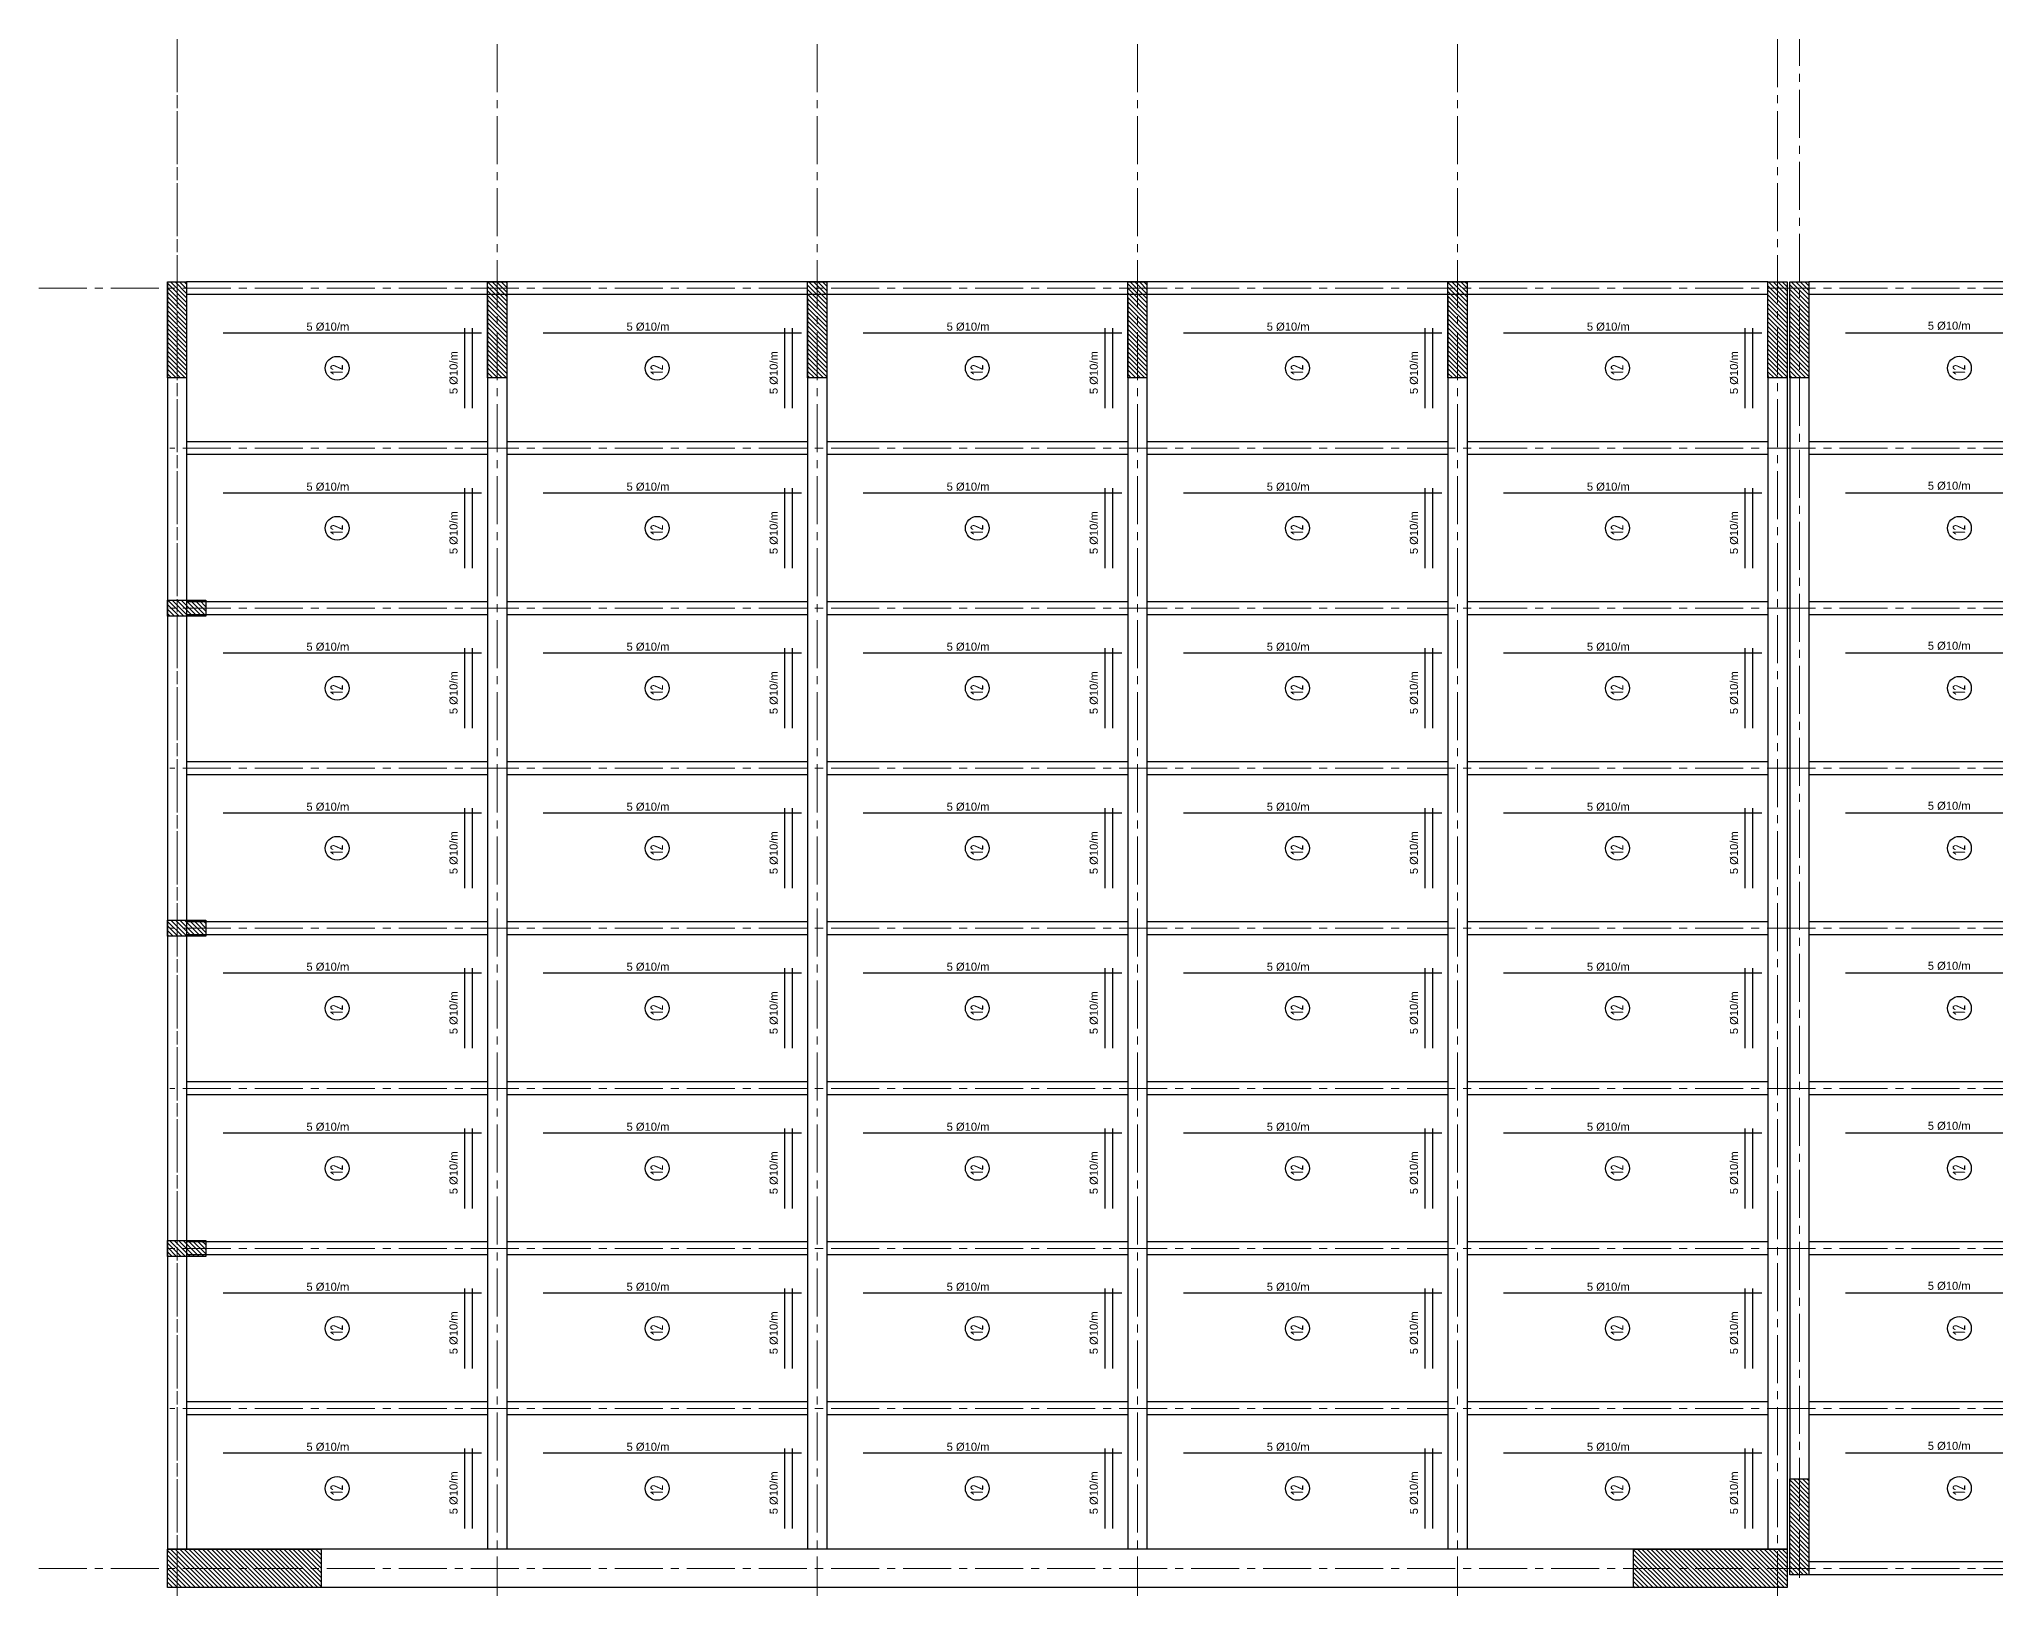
# Model space of a CAD drawing. Header units: metres. Extents: x 202848 to 204724, y 1924431 to 1925550.
# Drawn here: x 203923.25 to 203953.82, y 1924916.91 to 1924941.13 of the extents above; entities that cross this region are included whole.
import ezdxf

# ---------------------------------------------------------------- set-up
doc = ezdxf.new("R2010")
doc.units = ezdxf.units.M
doc.header["$MEASUREMENT"] = 0
doc.linetypes.add('CENTER2', pattern=[1.125, 0.75, -0.125, 0.125, -0.125])
doc.layers.add('Axis', color=1, linetype='CENTER2', lineweight=5)
for name, color, linetype in [('Columns', 2, 'Continuous'), ('Frame', 7, 'Continuous'), ('Slab Upper Reinforcment', 2, 'Continuous'), ('Walls', 255, 'Continuous')]:
    doc.layers.add(name, color=color, linetype=linetype)
doc.styles.add('1', font='arial.ttf')
doc.styles.add('YQ_DIM', font='SUPEROS.SHX', dxfattribs={"width": 0.8, "bigfont": 'HZDX.SHX'})
pattern_1 = [(135, (360.91879, 0), (-0.0353553390593, -0.0353553390593), [])]

# ---------------------------------------------------------------- blocks, each defined once
blk = doc.blocks.new('*U288')
for p, q in [((2.35, 0.1), (-2.35, 0.1)), ((2.35, -0.1), (-2.35, -0.1))]:
    blk.add_line(p, q)
blk = doc.blocks.new('*U289')
at = {"color": 0, "linetype": 'ByBlock', "lineweight": -2, "transparency": 16777216}
for p in [(-20, 0), (-15, 0), (-10, 0), (-5, 0), (0, 0), (-20, -2.5), (-15, -2.5), (-10, -2.5), (-5, -2.5), (0, -2.5), (-20, -5), (-15, -5), (-10, -5), (-5, -5), (0, -5), (-20, -7.5), (-15, -7.5), (-10, -7.5), (-5, -7.5), (0, -7.5), (-20, -10), (-15, -10), (-10, -10), (-5, -10), (0, -10), (-20, -12.5), (-15, -12.5), (-10, -12.5), (-5, -12.5), (0, -12.5), (-20, -15), (-15, -15), (-10, -15), (-5, -15), (0, -15)]:
    blk.add_blockref('*U288', p, dxfattribs=at)
blk = doc.blocks.new('*U290')
for p, q in [((2.35, 0.1), (-2.35, 0.1)), ((2.35, -0.1), (-2.35, -0.1))]:
    blk.add_line(p, q)
blk = doc.blocks.new('*U291')
at = {"color": 0, "linetype": 'ByBlock', "lineweight": -2, "transparency": 16777216}
for p in [(-20, 0), (-15, 0), (-10, 0), (-5, 0), (0, 0), (-20, -2.5), (-15, -2.5), (-10, -2.5), (-5, -2.5), (0, -2.5), (-20, -5), (-15, -5), (-10, -5), (-5, -5), (0, -5), (-20, -7.5), (-15, -7.5), (-10, -7.5), (-5, -7.5), (0, -7.5), (-20, -10), (-15, -10), (-10, -10), (-5, -10), (0, -10), (-20, -12.5), (-15, -12.5), (-10, -12.5), (-5, -12.5), (0, -12.5), (-20, -15), (-15, -15), (-10, -15), (-5, -15), (0, -15)]:
    blk.add_blockref('*U290', p, dxfattribs=at)
blk = doc.blocks.new('*U349')
at = {"layer": 'Slab Upper Reinforcment'}
for p, q in [((2.018, 0.498), (-2.018, 0.498)), ((1.758, -0.676), (1.758, 0.574)), ((1.878, -0.676), (1.878, 0.574))]:
    blk.add_line(p, q, dxfattribs=at)
blk.add_circle((-0.237, -0.051), 0.186, dxfattribs=at)
at = {"layer": 'Slab Upper Reinforcment', "insert": (-0.731, 0.676), "char_height": 0.125, "attachment_point": 1, "style": '1'}
blk.add_mtext_dynamic_manual_height_columns('5 %%C10/m', width=0.73263, gutter_width=1, heights=[0], dxfattribs=at)
at = {"layer": 'Slab Upper Reinforcment', "attachment_point": 1, "rotation": 90}
for s, width, insert, char_height, style in [('5 %%C10/m', 0.73263, (1.519, -0.455), 0.125, '1'), ('12', 0.14654, (-0.345, -0.154), 0.2, 'YQ_DIM')]:
    blk.add_mtext_dynamic_manual_height_columns(s, width=width, gutter_width=1, heights=[0], dxfattribs=dict(at, insert=insert, char_height=char_height, style=style))
blk = doc.blocks.new('*U350')
at = {"layer": 'Slab Upper Reinforcment', "color": 0, "linetype": 'ByBlock', "lineweight": -2, "transparency": 16777216}
for p in [(-20, 0), (-15, 0), (-10, 0), (-5, 0), (0, 0), (-20, -2.5), (-15, -2.5), (-10, -2.5), (-5, -2.5), (0, -2.5), (-20, -5), (-15, -5), (-10, -5), (-5, -5), (0, -5), (-20, -7.5), (-15, -7.5), (-10, -7.5), (-5, -7.5), (0, -7.5), (-20, -10), (-15, -10), (-10, -10), (-5, -10), (0, -10), (-20, -12.5), (-15, -12.5), (-10, -12.5), (-5, -12.5), (0, -12.5), (-20, -15), (-15, -15), (-10, -15), (-5, -15), (0, -15), (-20, -17.5), (-15, -17.5), (-10, -17.5), (-5, -17.5), (0, -17.5)]:
    blk.add_blockref('*U349', p, dxfattribs=at)
blk = doc.blocks.new('*U351')
at = {"layer": 'Slab Upper Reinforcment'}
for p, q in [((2.018, 0.505), (-2.018, 0.505)), ((1.758, -0.669), (1.758, 0.581)), ((1.878, -0.669), (1.878, 0.581))]:
    blk.add_line(p, q, dxfattribs=at)
blk.add_circle((-0.237, -0.044), 0.186, dxfattribs=at)
at = {"layer": 'Slab Upper Reinforcment', "insert": (-0.716, 0.669), "char_height": 0.125, "attachment_point": 1, "style": '1'}
blk.add_mtext_dynamic_manual_height_columns('5 %%C10/m', width=0.73263, gutter_width=1, heights=[0], dxfattribs=at)
at = {"layer": 'Slab Upper Reinforcment', "attachment_point": 1, "rotation": 90}
for s, width, insert, char_height, style in [('12', 0.14654, (-0.345, -0.146), 0.2, 'YQ_DIM'), ('5 %%C10/m', 0.73263, (1.519, -0.448), 0.125, '1')]:
    blk.add_mtext_dynamic_manual_height_columns(s, width=width, gutter_width=1, heights=[0], dxfattribs=dict(at, insert=insert, char_height=char_height, style=style))
blk = doc.blocks.new('*U352')
at = {"layer": 'Slab Upper Reinforcment', "color": 0, "linetype": 'ByBlock', "lineweight": -2, "transparency": 16777216}
for p in [(-20, 0), (-15, 0), (-10, 0), (-5, 0), (0, 0), (-20, -2.5), (-15, -2.5), (-10, -2.5), (-5, -2.5), (0, -2.5), (-20, -5), (-15, -5), (-10, -5), (-5, -5), (0, -5), (-20, -7.5), (-15, -7.5), (-10, -7.5), (-5, -7.5), (0, -7.5), (-20, -10), (-15, -10), (-10, -10), (-5, -10), (0, -10), (-20, -12.5), (-15, -12.5), (-10, -12.5), (-5, -12.5), (0, -12.5), (-20, -15), (-15, -15), (-10, -15), (-5, -15), (0, -15), (-20, -17.5), (-15, -17.5), (-10, -17.5), (-5, -17.5), (0, -17.5)]:
    blk.add_blockref('*U351', p, dxfattribs=at)

msp = doc.modelspace()

# ---------------------------------------------------------------- hatches: boundary and pattern name
at = {"layer": 'Columns', "transparency": 33554687}
h = msp.add_hatch(dxfattribs=at)
h.set_pattern_fill('ANSI31', color=256, scale=0.4, angle=90)
h.set_pattern_definition(pattern_1)
h.paths.add_polyline_path([(203925.5558, 1924937.3335), (203925.2558, 1924937.3335), (203925.2558, 1924935.8335), (203925.5558, 1924935.8335)])
h = msp.add_hatch(dxfattribs=at)
h.set_pattern_fill('ANSI31', color=256, scale=0.4, angle=90)
h.set_pattern_definition(pattern_1)
h.paths.add_polyline_path([(203930.5558, 1924937.3335), (203930.2558, 1924937.3335), (203930.2558, 1924935.8335), (203930.5558, 1924935.8335)])
h = msp.add_hatch(dxfattribs=at)
h.set_pattern_fill('ANSI31', color=256, scale=0.4, angle=90)
h.set_pattern_definition(pattern_1)
h.paths.add_polyline_path([(203935.5558, 1924937.3335), (203935.2558, 1924937.3335), (203935.2558, 1924935.8335), (203935.5558, 1924935.8335)])
h = msp.add_hatch(dxfattribs=at)
h.set_pattern_fill('ANSI31', color=256, scale=0.4, angle=90)
h.set_pattern_definition(pattern_1)
h.paths.add_polyline_path([(203940.5558, 1924937.3335), (203940.2558, 1924937.3335), (203940.2558, 1924935.8335), (203940.5558, 1924935.8335)])
h = msp.add_hatch(dxfattribs=at)
h.set_pattern_fill('ANSI31', color=256, scale=0.4, angle=90)
h.set_pattern_definition(pattern_1)
h.paths.add_polyline_path([(203945.5558, 1924937.3335), (203945.2558, 1924937.3335), (203945.2558, 1924935.8335), (203945.5558, 1924935.8335)])
h = msp.add_hatch(dxfattribs=at)
h.set_pattern_fill('ANSI31', color=256, scale=0.4, angle=90)
h.set_pattern_definition(pattern_1)
h.paths.add_polyline_path([(203950.5558, 1924937.3335), (203950.2558, 1924937.3335), (203950.2558, 1924935.8335), (203950.5558, 1924935.8335)])
h = msp.add_hatch(dxfattribs=at)
h.set_pattern_fill('ANSI31', color=256, scale=0.4, angle=90)
h.set_pattern_definition(pattern_1)
h.paths.add_polyline_path([(203950.8958, 1924937.3335), (203950.5958, 1924937.3335), (203950.5958, 1924935.8335), (203950.8958, 1924935.8335)])
h = msp.add_hatch(dxfattribs=at)
h.set_pattern_fill('ANSI31', color=256, scale=0.4, angle=90)
h.set_pattern_definition(pattern_1)
h.paths.add_polyline_path([(203925.2558, 1924932.3585), (203925.2558, 1924932.1085), (203925.8558, 1924932.1085), (203925.8558, 1924932.3585)])
h = msp.add_hatch(dxfattribs=at)
h.set_pattern_fill('ANSI31', color=256, scale=0.4, angle=90)
h.set_pattern_definition(pattern_1)
h.paths.add_polyline_path([(203925.2558, 1924927.3585), (203925.2558, 1924927.1085), (203925.8558, 1924927.1085), (203925.8558, 1924927.3585)])
h = msp.add_hatch(dxfattribs=at)
h.set_pattern_fill('ANSI31', color=256, scale=0.4, angle=90)
h.set_pattern_definition(pattern_1)
h.paths.add_polyline_path([(203925.2558, 1924922.3585), (203925.2558, 1924922.1085), (203925.8558, 1924922.1085), (203925.8558, 1924922.3585)])
h = msp.add_hatch(dxfattribs=at)
h.set_pattern_fill('ANSI31', color=256, scale=0.4, angle=90)
h.set_pattern_definition(pattern_1)
h.paths.add_polyline_path([(203950.8958, 1924918.6335), (203950.5958, 1924918.6335), (203950.5958, 1924917.1335), (203950.8958, 1924917.1335)])
h = msp.add_hatch(dxfattribs=at)
h.set_pattern_fill('ANSI31', color=256, scale=0.4, angle=90)
h.set_pattern_definition(pattern_1)
h.paths.add_polyline_path([(203925.2558, 1924917.5335), (203925.2558, 1924916.9335), (203927.6558, 1924916.9335), (203927.6558, 1924917.5335)])
h = msp.add_hatch(dxfattribs=at)
h.set_pattern_fill('ANSI31', color=256, scale=0.4, angle=90)
h.set_pattern_definition(pattern_1)
h.paths.add_polyline_path([(203948.1558, 1924917.5335), (203948.1558, 1924916.9335), (203950.5558, 1924916.9335), (203950.5558, 1924917.5335)])

# ---------------------------------------------------------------- linework, layer by layer
for p, q in [((203930.2558, 1924937.0835), (203930.2558, 1924917.5335)), ((203930.5558, 1924937.0835), (203930.5558, 1924917.5335)), ((203935.2558, 1924937.0835), (203935.2558, 1924917.5335)), ((203935.5558, 1924937.0835), (203935.5558, 1924917.5335)), ((203940.2558, 1924937.0835), (203940.2558, 1924917.5335)), ((203940.5558, 1924937.0835), (203940.5558, 1924917.5335)), ((203945.2558, 1924937.0835), (203945.2558, 1924917.5335)), ((203945.5558, 1924937.0835), (203945.5558, 1924917.5335)), ((203950.2558, 1924935.8835), (203950.2558, 1924917.5335)), ((203950.5558, 1924935.8835), (203950.5558, 1924917.5335)), ((203950.5958, 1924935.8835), (203950.5958, 1924918.5835)), ((203950.8958, 1924935.8835), (203950.8958, 1924918.5835))]:
    msp.add_line(p, q)
at = {"layer": 'Axis'}
for p, q in [((203925.4058, 1924941.1255), (203925.4058, 1924917.0835)), ((203925.4058, 1924941.0455), (203925.4058, 1924862.3615)), ((203930.4058, 1924941.0455), (203930.4058, 1924862.3615)), ((203930.4058, 1924941.0455), (203930.4058, 1924862.3615)), ((203935.4058, 1924941.0455), (203935.4058, 1924862.3615)), ((203935.4058, 1924941.0455), (203935.4058, 1924862.3615)), ((203940.4058, 1924941.0455), (203940.4058, 1924862.3615)), ((203940.4058, 1924941.0455), (203940.4058, 1924862.3615)), ((203945.4058, 1924941.0455), (203945.4058, 1924862.3615)), ((203945.4058, 1924941.0455), (203945.4058, 1924862.3615)), ((203950.4058, 1924941.1255), (203950.4058, 1924862.3615)), ((203950.7458, 1924917.0835), (203950.7458, 1924941.1255)), ((203975.7458, 1924937.2335), (203917.1231, 1924937.2335)), ((203975.7458, 1924934.7335), (203925.2958, 1924934.7335)), ((203975.7458, 1924932.2335), (203925.2958, 1924932.2335)), ((203975.7458, 1924929.7335), (203925.2958, 1924929.7335)), ((203975.7458, 1924927.2335), (203925.2958, 1924927.2335)), ((203975.7458, 1924924.7335), (203925.2958, 1924924.7335)), ((203975.7458, 1924922.2335), (203925.2958, 1924922.2335)), ((203975.7458, 1924919.7335), (203925.2958, 1924919.7335)), ((203975.7458, 1924917.2335), (203921.4638, 1924917.2335))]:
    msp.add_line(p, q, dxfattribs=at)
at = {"layer": 'Columns'}
for points in [[(203925.5558, 1924937.3335), (203925.5558, 1924935.8335), (203925.2558, 1924935.8335), (203925.2558, 1924937.3335)], [(203930.5558, 1924937.3335), (203930.5558, 1924935.8335), (203930.2558, 1924935.8335), (203930.2558, 1924937.3335)], [(203935.5558, 1924937.3335), (203935.5558, 1924935.8335), (203935.2558, 1924935.8335), (203935.2558, 1924937.3335)], [(203940.5558, 1924937.3335), (203940.5558, 1924935.8335), (203940.2558, 1924935.8335), (203940.2558, 1924937.3335)], [(203945.5558, 1924937.3335), (203945.5558, 1924935.8335), (203945.2558, 1924935.8335), (203945.2558, 1924937.3335)], [(203950.5558, 1924937.3335), (203950.5558, 1924935.8335), (203950.2558, 1924935.8335), (203950.2558, 1924937.3335)], [(203950.8958, 1924937.3335), (203950.8958, 1924935.8335), (203950.5958, 1924935.8335), (203950.5958, 1924937.3335)], [(203925.2558, 1924932.1085), (203925.2558, 1924932.3585), (203925.8558, 1924932.3585), (203925.8558, 1924932.1085)], [(203925.2558, 1924927.1085), (203925.2558, 1924927.3585), (203925.8558, 1924927.3585), (203925.8558, 1924927.1085)], [(203925.2558, 1924922.1085), (203925.2558, 1924922.3585), (203925.8558, 1924922.3585), (203925.8558, 1924922.1085)], [(203950.8958, 1924918.6335), (203950.8958, 1924917.1335), (203950.5958, 1924917.1335), (203950.5958, 1924918.6335)], [(203925.2558, 1924917.5335), (203927.6558, 1924917.5335), (203927.6558, 1924916.9335), (203925.2558, 1924916.9335)], [(203948.1558, 1924917.5335), (203950.5558, 1924917.5335), (203950.5558, 1924916.9335), (203948.1558, 1924916.9335)]]:
    msp.add_lwpolyline(points, close=True, dxfattribs=at)
at = {"layer": 'Frame'}
for p, q in [((203925.2558, 1924937.3335), (203925.2558, 1924917.4835)), ((203925.5558, 1924937.0835), (203925.5558, 1924917.5335)), ((203950.5558, 1924917.5335), (203925.2558, 1924917.5335)), ((203950.5558, 1924916.9335), (203925.2558, 1924916.9335))]:
    msp.add_line(p, q, dxfattribs=at)
at = {"layer": 'Walls'}
for p, q in [((203950.2558, 1924937.3335), (203925.5558, 1924937.3335)), ((203975.5958, 1924937.3335), (203950.8958, 1924937.3335)), ((203950.2558, 1924937.1335), (203925.5558, 1924937.1335)), ((203975.5958, 1924937.1335), (203950.8958, 1924937.1335)), ((203975.5958, 1924917.3335), (203950.8958, 1924917.3335)), ((203975.5958, 1924917.1335), (203950.8958, 1924917.1335))]:
    msp.add_line(p, q, dxfattribs=at)

# ---------------------------------------------------------------- block references
for name, p in [('*U291', (203947.9058, 1924934.7335)), ('*U289', (203973.2458, 1924934.7335))]:
    msp.add_blockref(name, p)
at = {"layer": 'Slab Upper Reinforcment'}
for name, p in [('*U352', (203948.1432, 1924936.0276)), ('*U350', (203973.4832, 1924936.0349))]:
    msp.add_blockref(name, p, dxfattribs=at)

doc.saveas('drawing.dxf')
